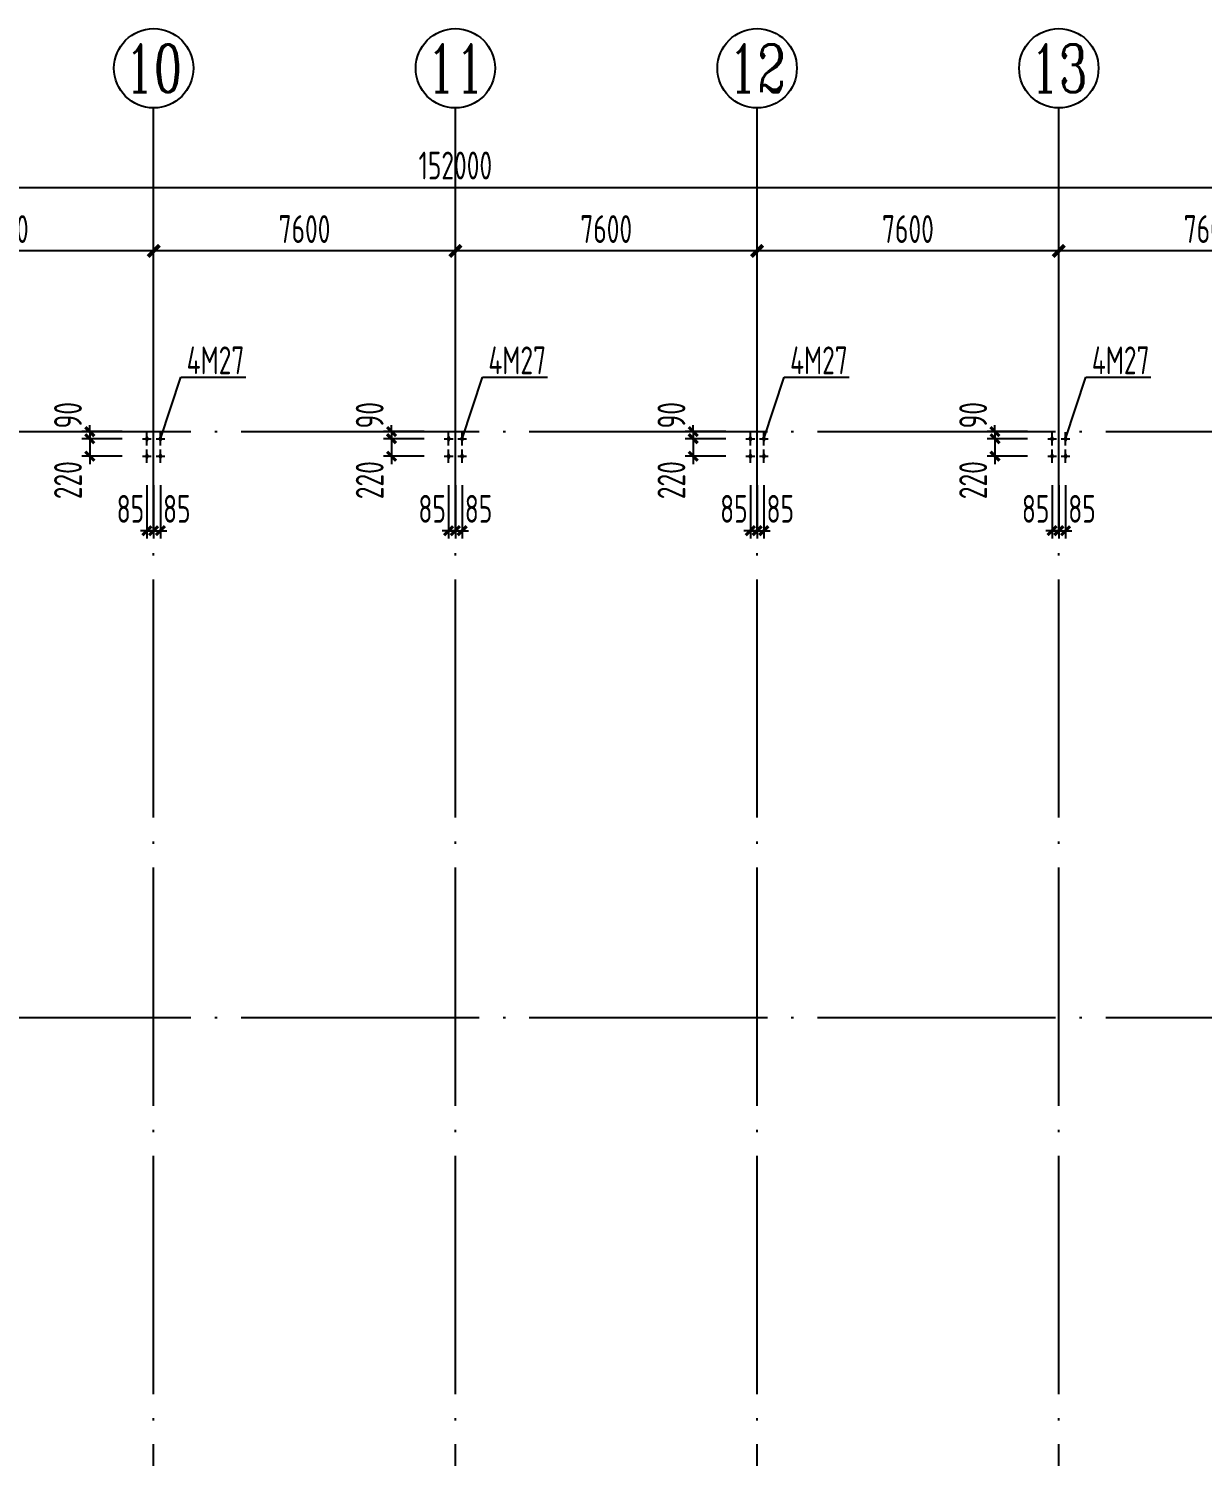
# Model space of a CAD drawing. Extents: x -3102990 to -851544, y -5293060 to -2540151.
# Drawn here: x -2081572 to -2066788, y -2654244 to -2636265 of the extents above; entities that cross this region are included whole.
import ezdxf
from ezdxf.enums import TextEntityAlignment as Align

# ---------------------------------------------------------------- set-up
doc = ezdxf.new("R2010")
doc.units = 0
doc.header["$LTSCALE"] = 1000
doc.header["$PDMODE"] = 1
doc.linetypes.add('DOTE', pattern=[2.42, 2, -0.2, 0.02, -0.2])
doc.layers.get('0').update_dxf_attribs({"linetype": 'CONTINUOUS'})
doc.layers.get('Defpoints').update_dxf_attribs({"linetype": 'CONTINUOUS'})
for name, color, linetype in [('AXIS', 253, 'DOTE'), ('COLU', 7, 'CONTINUOUS'), ('DIM', 3, 'CONTINUOUS'), ('NUM', 7, 'CONTINUOUS'), ('TEXT', 7, 'CONTINUOUS'), ('THIN', 7, 'CONTINUOUS')]:
    doc.layers.add(name, color=color, linetype=linetype)
doc.styles.add('TSSD_Axis', font='Complex.shx', dxfattribs={"width": 0.7, "bigfont": 'hztxt.shx'})
doc.styles.add('TSSD_Dimension', font='tssdeng.shx', dxfattribs={"width": 0.7, "bigfont": 'Hztxt.shx'})
doc.styles.add('TSSD_Rein', font='Tssdeng.shx', dxfattribs={"width": 0.75, "bigfont": 'hztxt.shx'})
doc.dimstyles.new('TSSD_100_100$0', dxfattribs={"dimtxt": 350, "dimasz": 80, "dimexe": 100, "dimexo": 250, "dimgap": 100, "dimtad": 1, "dimdec": 0, "dimzin": 0, "dimdsep": 46, "dimtxsty": 'TSSD_Dimension', "dimblk": 'ARCHTICK', "dimcen": 0, "dimdle": 100, "dimclrd": 3, "dimclre": 3, "dimclrt": 7, "dimadec": 0, "dimazin": 0, "dimtfac": 1, "dimtdec": 0, "dimtix": 1, "dimtmove": 2, "dimatfit": 3, "dimldrblk": 'ARCHTICK', "dimfxl": 100, "dimtolj": 1, "dimtzin": 0, "dimarcsym": 0})
doc.dimstyles.new('TSSD_200_100', dxfattribs={"dimtxt": 350, "dimasz": 100, "dimexe": 100, "dimexo": 250, "dimgap": 100, "dimtad": 1, "dimdec": 0, "dimlfac": 2, "dimzin": 0, "dimdsep": 46, "dimtxsty": 'TSSD_Dimension', "dimblk": 'ARCHTICK', "dimcen": 0, "dimdle": 100, "dimclrt": 7, "dimadec": 0, "dimazin": 0, "dimtfac": 1, "dimtdec": 0, "dimtix": 1, "dimtmove": 2, "dimatfit": 3, "dimfxl": 1, "dimtolj": 1, "dimtzin": 0, "dimarcsym": 0})

# ---------------------------------------------------------------- blocks, each defined once
blk = doc.blocks.new('ts_axno')
at = {"color": 0, "linetype": 'ByBlock', "lineweight": -2}
blk.add_circle((0, 0), 0.5, dxfattribs=at)
at = {"color": 0, "linetype": 'ByBlock', "lineweight": -2, "style": 'TSSD_Axis', "width": 0.7}
blk.add_attdef('A', text='', height=0.6, dxfattribs=at).set_placement((0, 0), align=Align.MIDDLE_CENTER)
blk = doc.blocks.new('_ArchTick')
at = {"color": 0, "const_width": 0.5}
blk.add_lwpolyline([(-0.71, -0.71), (0.71, 0.71)], dxfattribs=at)
blk = doc.blocks.new('*D929')
at = {"layer": 'Defpoints', "color": 0, "ltscale": 1.5}
for p in [(-2068597, -2639065), (-2068597, -2640340), (-2064797, -2640340)]:
    blk.add_point(p, dxfattribs=at)
at = {"layer": 'DIM', "color": 0, "lineweight": -2, "ltscale": 1.5}
for p, q in [((-2064697, -2639065), (-2068697, -2639065)), ((-2068597, -2640090), (-2068597, -2638965)), ((-2064797, -2640090), (-2064797, -2638965))]:
    blk.add_line(p, q, dxfattribs=at)
at = {"layer": 'DIM', "color": 0, "lineweight": -2, "ltscale": 1.5, "xscale": 100, "yscale": 100, "zscale": 100, "rotation": 180}
blk.add_blockref('_ArchTick', (-2068597, -2639065), dxfattribs=at)
at = {"layer": 'DIM', "color": 0, "lineweight": -2, "ltscale": 1.5, "xscale": 100, "yscale": 100, "zscale": 100}
blk.add_blockref('_ArchTick', (-2064797, -2639065), dxfattribs=at)
at = {"layer": 'DIM', "color": 7, "ltscale": 1.5, "insert": (-2066697, -2638790), "char_height": 350, "attachment_point": 5, "style": 'TSSD_Dimension'}
blk.add_mtext('\\A1;7600', dxfattribs=at)
blk = doc.blocks.new('*D930')
at = {"layer": 'Defpoints', "color": 0, "ltscale": 1.5}
for p in [(-2072397, -2639065), (-2072397, -2640340), (-2068597, -2640340)]:
    blk.add_point(p, dxfattribs=at)
at = {"layer": 'DIM', "color": 0, "lineweight": -2, "ltscale": 1.5}
for p, q in [((-2068497, -2639065), (-2072497, -2639065)), ((-2072397, -2640090), (-2072397, -2638965)), ((-2068597, -2640090), (-2068597, -2638965))]:
    blk.add_line(p, q, dxfattribs=at)
at = {"layer": 'DIM', "color": 0, "lineweight": -2, "ltscale": 1.5, "xscale": 100, "yscale": 100, "zscale": 100, "rotation": 180}
blk.add_blockref('_ArchTick', (-2072397, -2639065), dxfattribs=at)
at = {"layer": 'DIM', "color": 0, "lineweight": -2, "ltscale": 1.5, "xscale": 100, "yscale": 100, "zscale": 100}
blk.add_blockref('_ArchTick', (-2068597, -2639065), dxfattribs=at)
at = {"layer": 'DIM', "color": 7, "ltscale": 1.5, "insert": (-2070497, -2638790), "char_height": 350, "attachment_point": 5, "style": 'TSSD_Dimension'}
blk.add_mtext('\\A1;7600', dxfattribs=at)
blk = doc.blocks.new('*D931')
at = {"layer": 'Defpoints', "color": 0, "ltscale": 1.5}
for p in [(-2076197, -2639065), (-2076197, -2640340), (-2072397, -2640340)]:
    blk.add_point(p, dxfattribs=at)
at = {"layer": 'DIM', "color": 0, "lineweight": -2, "ltscale": 1.5}
for p, q in [((-2072297, -2639065), (-2076297, -2639065)), ((-2076197, -2640090), (-2076197, -2638965)), ((-2072397, -2640090), (-2072397, -2638965))]:
    blk.add_line(p, q, dxfattribs=at)
at = {"layer": 'DIM', "color": 0, "lineweight": -2, "ltscale": 1.5, "xscale": 100, "yscale": 100, "zscale": 100, "rotation": 180}
blk.add_blockref('_ArchTick', (-2076197, -2639065), dxfattribs=at)
at = {"layer": 'DIM', "color": 0, "lineweight": -2, "ltscale": 1.5, "xscale": 100, "yscale": 100, "zscale": 100}
blk.add_blockref('_ArchTick', (-2072397, -2639065), dxfattribs=at)
at = {"layer": 'DIM', "color": 7, "ltscale": 1.5, "insert": (-2074297, -2638790), "char_height": 350, "attachment_point": 5, "style": 'TSSD_Dimension'}
blk.add_mtext('\\A1;7600', dxfattribs=at)
blk = doc.blocks.new('*D932')
at = {"layer": 'Defpoints', "color": 0, "ltscale": 1.5}
for p in [(-2079997, -2639065), (-2079997, -2640340), (-2076197, -2640340)]:
    blk.add_point(p, dxfattribs=at)
at = {"layer": 'DIM', "color": 0, "lineweight": -2, "ltscale": 1.5}
for p, q in [((-2076097, -2639065), (-2080097, -2639065)), ((-2079997, -2640090), (-2079997, -2638965)), ((-2076197, -2640090), (-2076197, -2638965))]:
    blk.add_line(p, q, dxfattribs=at)
at = {"layer": 'DIM', "color": 0, "lineweight": -2, "ltscale": 1.5, "xscale": 100, "yscale": 100, "zscale": 100, "rotation": 180}
blk.add_blockref('_ArchTick', (-2079997, -2639065), dxfattribs=at)
at = {"layer": 'DIM', "color": 0, "lineweight": -2, "ltscale": 1.5, "xscale": 100, "yscale": 100, "zscale": 100}
blk.add_blockref('_ArchTick', (-2076197, -2639065), dxfattribs=at)
at = {"layer": 'DIM', "color": 7, "ltscale": 1.5, "insert": (-2078097, -2638790), "char_height": 350, "attachment_point": 5, "style": 'TSSD_Dimension'}
blk.add_mtext('\\A1;7600', dxfattribs=at)
blk = doc.blocks.new('*D933')
at = {"layer": 'Defpoints', "color": 0, "ltscale": 1.5}
for p in [(-2083797, -2639065), (-2083797, -2640340), (-2079997, -2640340)]:
    blk.add_point(p, dxfattribs=at)
at = {"layer": 'DIM', "color": 0, "lineweight": -2, "ltscale": 1.5}
for p, q in [((-2079897, -2639065), (-2083897, -2639065)), ((-2083797, -2640090), (-2083797, -2638965)), ((-2079997, -2640090), (-2079997, -2638965))]:
    blk.add_line(p, q, dxfattribs=at)
at = {"layer": 'DIM', "color": 0, "lineweight": -2, "ltscale": 1.5, "xscale": 100, "yscale": 100, "zscale": 100, "rotation": 180}
blk.add_blockref('_ArchTick', (-2083797, -2639065), dxfattribs=at)
at = {"layer": 'DIM', "color": 0, "lineweight": -2, "ltscale": 1.5, "xscale": 100, "yscale": 100, "zscale": 100}
blk.add_blockref('_ArchTick', (-2079997, -2639065), dxfattribs=at)
at = {"layer": 'DIM', "color": 7, "ltscale": 1.5, "insert": (-2081897, -2638790), "char_height": 350, "attachment_point": 5, "style": 'TSSD_Dimension'}
blk.add_mtext('\\A1;7600', dxfattribs=at)
blk = doc.blocks.new('*D942')
at = {"layer": 'Defpoints', "color": 0, "ltscale": 1.5}
for p in [(-2038197, -2638265), (-2114197, -2640340), (-2038197, -2640340)]:
    blk.add_point(p, dxfattribs=at)
at = {"layer": 'DIM', "color": 0, "lineweight": -2, "ltscale": 1.5}
for p, q in [((-2114197, -2640090), (-2114197, -2638165)), ((-2038197, -2640090), (-2038197, -2638165)), ((-2114297, -2638265), (-2038097, -2638265))]:
    blk.add_line(p, q, dxfattribs=at)
at = {"layer": 'DIM', "color": 0, "lineweight": -2, "ltscale": 1.5, "xscale": 100, "yscale": 100, "zscale": 100, "rotation": 180}
blk.add_blockref('_ArchTick', (-2114197, -2638265), dxfattribs=at)
at = {"layer": 'DIM', "color": 0, "lineweight": -2, "ltscale": 1.5, "xscale": 100, "yscale": 100, "zscale": 100}
blk.add_blockref('_ArchTick', (-2038197, -2638265), dxfattribs=at)
at = {"layer": 'DIM', "color": 7, "ltscale": 1.5, "insert": (-2076197, -2637990), "char_height": 350, "attachment_point": 5, "style": 'TSSD_Dimension'}
blk.add_mtext('\\A1;152000', dxfattribs=at)
blk = doc.blocks.new('A$C21E01B0F')
at = {"layer": 'THIN'}
for p, q in [((18, 241), (18, -299)), ((-162, -29), (198, -29))]:
    blk.add_line(p, q, dxfattribs=at)
blk.add_solid([(18, 151), (108, -29), (-72, -29), (18, -209)], dxfattribs=at)
blk = doc.blocks.new('*D1015')
at = {"layer": 'Defpoints', "color": 0, "ltscale": 1.5}
for p in [(-2080801, -2641430), (-2080142, -2641340), (-2080142, -2641430)]:
    blk.add_point(p, dxfattribs=at)
at = {"layer": 'DIM', "color": 3, "lineweight": -2, "ltscale": 1.5}
for p, q in [((-2080801, -2641340), (-2080801, -2641260)), ((-2080392, -2641340), (-2080901, -2641340)), ((-2080392, -2641430), (-2080901, -2641430)), ((-2080801, -2641340), (-2080801, -2641430)), ((-2080801, -2641430), (-2080801, -2641510))]:
    blk.add_line(p, q, dxfattribs=at)
at = {"layer": 'DIM', "color": 3, "lineweight": -2, "ltscale": 1.5, "xscale": 80, "yscale": 80, "zscale": 80}
for p, rotation in [((-2080801, -2641340), 270), ((-2080801, -2641430), 90)]:
    blk.add_blockref('_ArchTick', p, dxfattribs=dict(at, rotation=rotation))
at = {"layer": 'DIM', "color": 7, "ltscale": 1.5, "insert": (-2081076, -2641134), "char_height": 350, "attachment_point": 5, "rotation": 90, "style": 'TSSD_Dimension'}
blk.add_mtext('\\A1;90', dxfattribs=at)
blk = doc.blocks.new('*D1016')
at = {"layer": 'Defpoints', "color": 0, "ltscale": 1.5}
for p in [(-2080142, -2641430), (-2080801, -2641650), (-2080142, -2641650)]:
    blk.add_point(p, dxfattribs=at)
at = {"layer": 'DIM', "color": 3, "lineweight": -2, "ltscale": 1.5}
for p, q in [((-2080392, -2641430), (-2080901, -2641430)), ((-2080801, -2641330), (-2080801, -2641750)), ((-2080392, -2641650), (-2080901, -2641650))]:
    blk.add_line(p, q, dxfattribs=at)
at = {"layer": 'DIM', "color": 3, "lineweight": -2, "ltscale": 1.5, "xscale": 80, "yscale": 80, "zscale": 80}
for p, rotation in [((-2080801, -2641430), 90), ((-2080801, -2641650), 270)]:
    blk.add_blockref('_ArchTick', p, dxfattribs=dict(at, rotation=rotation))
at = {"layer": 'DIM', "color": 7, "ltscale": 1.5, "insert": (-2081076, -2641952), "char_height": 350, "attachment_point": 5, "rotation": 90, "style": 'TSSD_Dimension'}
blk.add_mtext('\\A1;220', dxfattribs=at)
blk = doc.blocks.new('*D1017')
at = {"layer": 'Defpoints', "color": 0, "ltscale": 1.5}
for p in [(-2080082, -2641765), (-2079997, -2641765, 3), (-2079997, -2642588)]:
    blk.add_point(p, dxfattribs=at)
at = {"layer": 'DIM', "color": 3, "lineweight": -2, "ltscale": 1.5}
for p, q in [((-2080082, -2642015), (-2080082, -2642688)), ((-2079997, -2642015), (-2079997, -2642688)), ((-2080082, -2642588), (-2080162, -2642588)), ((-2080082, -2642588), (-2079997, -2642588)), ((-2079997, -2642588), (-2079917, -2642588))]:
    blk.add_line(p, q, dxfattribs=at)
at = {"layer": 'DIM', "color": 3, "lineweight": -2, "ltscale": 1.5, "xscale": 80, "yscale": 80, "zscale": 80}
blk.add_blockref('_ArchTick', (-2080082, -2642588), dxfattribs=at)
at = {"layer": 'DIM', "color": 3, "lineweight": -2, "ltscale": 1.5, "xscale": 80, "yscale": 80, "zscale": 80, "rotation": 180}
blk.add_blockref('_ArchTick', (-2079997, -2642588), dxfattribs=at)
at = {"layer": 'DIM', "color": 7, "ltscale": 1.5, "insert": (-2080289, -2642313), "char_height": 350, "attachment_point": 5, "style": 'TSSD_Dimension'}
blk.add_mtext('\\A1;85', dxfattribs=at)
blk = doc.blocks.new('*D1018')
at = {"layer": 'Defpoints', "color": 0, "ltscale": 1.5}
for p in [(-2079997, -2641765), (-2079912, -2641765, 3), (-2079912, -2642588)]:
    blk.add_point(p, dxfattribs=at)
at = {"layer": 'DIM', "color": 3, "lineweight": -2, "ltscale": 1.5}
for p, q in [((-2079997, -2642015), (-2079997, -2642688)), ((-2079912, -2642015), (-2079912, -2642688)), ((-2079997, -2642588), (-2080077, -2642588)), ((-2079997, -2642588), (-2079912, -2642588)), ((-2079912, -2642588), (-2079832, -2642588))]:
    blk.add_line(p, q, dxfattribs=at)
at = {"layer": 'DIM', "color": 3, "lineweight": -2, "ltscale": 1.5, "xscale": 80, "yscale": 80, "zscale": 80}
blk.add_blockref('_ArchTick', (-2079997, -2642588), dxfattribs=at)
at = {"layer": 'DIM', "color": 3, "lineweight": -2, "ltscale": 1.5, "xscale": 80, "yscale": 80, "zscale": 80, "rotation": 180}
blk.add_blockref('_ArchTick', (-2079912, -2642588), dxfattribs=at)
at = {"layer": 'DIM', "color": 7, "ltscale": 1.5, "insert": (-2079705, -2642313), "char_height": 350, "attachment_point": 5, "style": 'TSSD_Dimension'}
blk.add_mtext('\\A1;85', dxfattribs=at)
blk = doc.blocks.new('*D1023')
at = {"layer": 'Defpoints', "color": 0, "ltscale": 1.5}
for p in [(-2077001, -2641430), (-2076342, -2641340), (-2076342, -2641430)]:
    blk.add_point(p, dxfattribs=at)
at = {"layer": 'DIM', "color": 3, "lineweight": -2, "ltscale": 1.5}
for p, q in [((-2077001, -2641340), (-2077001, -2641260)), ((-2076592, -2641340), (-2077101, -2641340)), ((-2076592, -2641430), (-2077101, -2641430)), ((-2077001, -2641340), (-2077001, -2641430)), ((-2077001, -2641430), (-2077001, -2641510))]:
    blk.add_line(p, q, dxfattribs=at)
at = {"layer": 'DIM', "color": 3, "lineweight": -2, "ltscale": 1.5, "xscale": 80, "yscale": 80, "zscale": 80}
for p, rotation in [((-2077001, -2641340), 270), ((-2077001, -2641430), 90)]:
    blk.add_blockref('_ArchTick', p, dxfattribs=dict(at, rotation=rotation))
at = {"layer": 'DIM', "color": 7, "ltscale": 1.5, "insert": (-2077276, -2641134), "char_height": 350, "attachment_point": 5, "rotation": 90, "style": 'TSSD_Dimension'}
blk.add_mtext('\\A1;90', dxfattribs=at)
blk = doc.blocks.new('*D1024')
at = {"layer": 'Defpoints', "color": 0, "ltscale": 1.5}
for p in [(-2076342, -2641430), (-2077001, -2641650), (-2076342, -2641650)]:
    blk.add_point(p, dxfattribs=at)
at = {"layer": 'DIM', "color": 3, "lineweight": -2, "ltscale": 1.5}
for p, q in [((-2076592, -2641430), (-2077101, -2641430)), ((-2077001, -2641330), (-2077001, -2641750)), ((-2076592, -2641650), (-2077101, -2641650))]:
    blk.add_line(p, q, dxfattribs=at)
at = {"layer": 'DIM', "color": 3, "lineweight": -2, "ltscale": 1.5, "xscale": 80, "yscale": 80, "zscale": 80}
for p, rotation in [((-2077001, -2641430), 90), ((-2077001, -2641650), 270)]:
    blk.add_blockref('_ArchTick', p, dxfattribs=dict(at, rotation=rotation))
at = {"layer": 'DIM', "color": 7, "ltscale": 1.5, "insert": (-2077276, -2641952), "char_height": 350, "attachment_point": 5, "rotation": 90, "style": 'TSSD_Dimension'}
blk.add_mtext('\\A1;220', dxfattribs=at)
blk = doc.blocks.new('*D1025')
at = {"layer": 'Defpoints', "color": 0, "ltscale": 1.5}
for p in [(-2076282, -2641765), (-2076197, -2641765, 3), (-2076197, -2642588)]:
    blk.add_point(p, dxfattribs=at)
at = {"layer": 'DIM', "color": 3, "lineweight": -2, "ltscale": 1.5}
for p, q in [((-2076282, -2642015), (-2076282, -2642688)), ((-2076197, -2642015), (-2076197, -2642688)), ((-2076282, -2642588), (-2076362, -2642588)), ((-2076282, -2642588), (-2076197, -2642588)), ((-2076197, -2642588), (-2076117, -2642588))]:
    blk.add_line(p, q, dxfattribs=at)
at = {"layer": 'DIM', "color": 3, "lineweight": -2, "ltscale": 1.5, "xscale": 80, "yscale": 80, "zscale": 80}
blk.add_blockref('_ArchTick', (-2076282, -2642588), dxfattribs=at)
at = {"layer": 'DIM', "color": 3, "lineweight": -2, "ltscale": 1.5, "xscale": 80, "yscale": 80, "zscale": 80, "rotation": 180}
blk.add_blockref('_ArchTick', (-2076197, -2642588), dxfattribs=at)
at = {"layer": 'DIM', "color": 7, "ltscale": 1.5, "insert": (-2076489, -2642313), "char_height": 350, "attachment_point": 5, "style": 'TSSD_Dimension'}
blk.add_mtext('\\A1;85', dxfattribs=at)
blk = doc.blocks.new('*D1026')
at = {"layer": 'Defpoints', "color": 0, "ltscale": 1.5}
for p in [(-2076197, -2641765), (-2076112, -2641765, 3), (-2076112, -2642588)]:
    blk.add_point(p, dxfattribs=at)
at = {"layer": 'DIM', "color": 3, "lineweight": -2, "ltscale": 1.5}
for p, q in [((-2076197, -2642015), (-2076197, -2642688)), ((-2076112, -2642015), (-2076112, -2642688)), ((-2076197, -2642588), (-2076277, -2642588)), ((-2076197, -2642588), (-2076112, -2642588)), ((-2076112, -2642588), (-2076032, -2642588))]:
    blk.add_line(p, q, dxfattribs=at)
at = {"layer": 'DIM', "color": 3, "lineweight": -2, "ltscale": 1.5, "xscale": 80, "yscale": 80, "zscale": 80}
blk.add_blockref('_ArchTick', (-2076197, -2642588), dxfattribs=at)
at = {"layer": 'DIM', "color": 3, "lineweight": -2, "ltscale": 1.5, "xscale": 80, "yscale": 80, "zscale": 80, "rotation": 180}
blk.add_blockref('_ArchTick', (-2076112, -2642588), dxfattribs=at)
at = {"layer": 'DIM', "color": 7, "ltscale": 1.5, "insert": (-2075905, -2642313), "char_height": 350, "attachment_point": 5, "style": 'TSSD_Dimension'}
blk.add_mtext('\\A1;85', dxfattribs=at)
blk = doc.blocks.new('*D1031')
at = {"layer": 'Defpoints', "color": 0, "ltscale": 1.5}
for p in [(-2073201, -2641430), (-2072542, -2641340), (-2072542, -2641430)]:
    blk.add_point(p, dxfattribs=at)
at = {"layer": 'DIM', "color": 3, "lineweight": -2, "ltscale": 1.5}
for p, q in [((-2073201, -2641340), (-2073201, -2641260)), ((-2072792, -2641340), (-2073301, -2641340)), ((-2072792, -2641430), (-2073301, -2641430)), ((-2073201, -2641340), (-2073201, -2641430)), ((-2073201, -2641430), (-2073201, -2641510))]:
    blk.add_line(p, q, dxfattribs=at)
at = {"layer": 'DIM', "color": 3, "lineweight": -2, "ltscale": 1.5, "xscale": 80, "yscale": 80, "zscale": 80}
for p, rotation in [((-2073201, -2641340), 270), ((-2073201, -2641430), 90)]:
    blk.add_blockref('_ArchTick', p, dxfattribs=dict(at, rotation=rotation))
at = {"layer": 'DIM', "color": 7, "ltscale": 1.5, "insert": (-2073476, -2641134), "char_height": 350, "attachment_point": 5, "rotation": 90, "style": 'TSSD_Dimension'}
blk.add_mtext('\\A1;90', dxfattribs=at)
blk = doc.blocks.new('*D1032')
at = {"layer": 'Defpoints', "color": 0, "ltscale": 1.5}
for p in [(-2072542, -2641430), (-2073201, -2641650), (-2072542, -2641650)]:
    blk.add_point(p, dxfattribs=at)
at = {"layer": 'DIM', "color": 3, "lineweight": -2, "ltscale": 1.5}
for p, q in [((-2072792, -2641430), (-2073301, -2641430)), ((-2073201, -2641330), (-2073201, -2641750)), ((-2072792, -2641650), (-2073301, -2641650))]:
    blk.add_line(p, q, dxfattribs=at)
at = {"layer": 'DIM', "color": 3, "lineweight": -2, "ltscale": 1.5, "xscale": 80, "yscale": 80, "zscale": 80}
for p, rotation in [((-2073201, -2641430), 90), ((-2073201, -2641650), 270)]:
    blk.add_blockref('_ArchTick', p, dxfattribs=dict(at, rotation=rotation))
at = {"layer": 'DIM', "color": 7, "ltscale": 1.5, "insert": (-2073476, -2641952), "char_height": 350, "attachment_point": 5, "rotation": 90, "style": 'TSSD_Dimension'}
blk.add_mtext('\\A1;220', dxfattribs=at)
blk = doc.blocks.new('*D1033')
at = {"layer": 'Defpoints', "color": 0, "ltscale": 1.5}
for p in [(-2072482, -2641765), (-2072397, -2641765, 3), (-2072397, -2642588)]:
    blk.add_point(p, dxfattribs=at)
at = {"layer": 'DIM', "color": 3, "lineweight": -2, "ltscale": 1.5}
for p, q in [((-2072482, -2642015), (-2072482, -2642688)), ((-2072397, -2642015), (-2072397, -2642688)), ((-2072482, -2642588), (-2072562, -2642588)), ((-2072482, -2642588), (-2072397, -2642588)), ((-2072397, -2642588), (-2072317, -2642588))]:
    blk.add_line(p, q, dxfattribs=at)
at = {"layer": 'DIM', "color": 3, "lineweight": -2, "ltscale": 1.5, "xscale": 80, "yscale": 80, "zscale": 80}
blk.add_blockref('_ArchTick', (-2072482, -2642588), dxfattribs=at)
at = {"layer": 'DIM', "color": 3, "lineweight": -2, "ltscale": 1.5, "xscale": 80, "yscale": 80, "zscale": 80, "rotation": 180}
blk.add_blockref('_ArchTick', (-2072397, -2642588), dxfattribs=at)
at = {"layer": 'DIM', "color": 7, "ltscale": 1.5, "insert": (-2072689, -2642313), "char_height": 350, "attachment_point": 5, "style": 'TSSD_Dimension'}
blk.add_mtext('\\A1;85', dxfattribs=at)
blk = doc.blocks.new('*D1034')
at = {"layer": 'Defpoints', "color": 0, "ltscale": 1.5}
for p in [(-2072397, -2641765), (-2072312, -2641765, 3), (-2072312, -2642588)]:
    blk.add_point(p, dxfattribs=at)
at = {"layer": 'DIM', "color": 3, "lineweight": -2, "ltscale": 1.5}
for p, q in [((-2072397, -2642015), (-2072397, -2642688)), ((-2072312, -2642015), (-2072312, -2642688)), ((-2072397, -2642588), (-2072477, -2642588)), ((-2072397, -2642588), (-2072312, -2642588)), ((-2072312, -2642588), (-2072232, -2642588))]:
    blk.add_line(p, q, dxfattribs=at)
at = {"layer": 'DIM', "color": 3, "lineweight": -2, "ltscale": 1.5, "xscale": 80, "yscale": 80, "zscale": 80}
blk.add_blockref('_ArchTick', (-2072397, -2642588), dxfattribs=at)
at = {"layer": 'DIM', "color": 3, "lineweight": -2, "ltscale": 1.5, "xscale": 80, "yscale": 80, "zscale": 80, "rotation": 180}
blk.add_blockref('_ArchTick', (-2072312, -2642588), dxfattribs=at)
at = {"layer": 'DIM', "color": 7, "ltscale": 1.5, "insert": (-2072105, -2642313), "char_height": 350, "attachment_point": 5, "style": 'TSSD_Dimension'}
blk.add_mtext('\\A1;85', dxfattribs=at)
blk = doc.blocks.new('*D1039')
at = {"layer": 'Defpoints', "color": 0, "ltscale": 1.5}
for p in [(-2069401, -2641430), (-2068742, -2641340), (-2068742, -2641430)]:
    blk.add_point(p, dxfattribs=at)
at = {"layer": 'DIM', "color": 3, "lineweight": -2, "ltscale": 1.5}
for p, q in [((-2069401, -2641340), (-2069401, -2641260)), ((-2068992, -2641340), (-2069501, -2641340)), ((-2068992, -2641430), (-2069501, -2641430)), ((-2069401, -2641340), (-2069401, -2641430)), ((-2069401, -2641430), (-2069401, -2641510))]:
    blk.add_line(p, q, dxfattribs=at)
at = {"layer": 'DIM', "color": 3, "lineweight": -2, "ltscale": 1.5, "xscale": 80, "yscale": 80, "zscale": 80}
for p, rotation in [((-2069401, -2641340), 270), ((-2069401, -2641430), 90)]:
    blk.add_blockref('_ArchTick', p, dxfattribs=dict(at, rotation=rotation))
at = {"layer": 'DIM', "color": 7, "ltscale": 1.5, "insert": (-2069676, -2641134), "char_height": 350, "attachment_point": 5, "rotation": 90, "style": 'TSSD_Dimension'}
blk.add_mtext('\\A1;90', dxfattribs=at)
blk = doc.blocks.new('*D1040')
at = {"layer": 'Defpoints', "color": 0, "ltscale": 1.5}
for p in [(-2068742, -2641430), (-2069401, -2641650), (-2068742, -2641650)]:
    blk.add_point(p, dxfattribs=at)
at = {"layer": 'DIM', "color": 3, "lineweight": -2, "ltscale": 1.5}
for p, q in [((-2068992, -2641430), (-2069501, -2641430)), ((-2069401, -2641330), (-2069401, -2641750)), ((-2068992, -2641650), (-2069501, -2641650))]:
    blk.add_line(p, q, dxfattribs=at)
at = {"layer": 'DIM', "color": 3, "lineweight": -2, "ltscale": 1.5, "xscale": 80, "yscale": 80, "zscale": 80}
for p, rotation in [((-2069401, -2641430), 90), ((-2069401, -2641650), 270)]:
    blk.add_blockref('_ArchTick', p, dxfattribs=dict(at, rotation=rotation))
at = {"layer": 'DIM', "color": 7, "ltscale": 1.5, "insert": (-2069676, -2641952), "char_height": 350, "attachment_point": 5, "rotation": 90, "style": 'TSSD_Dimension'}
blk.add_mtext('\\A1;220', dxfattribs=at)
blk = doc.blocks.new('*D1041')
at = {"layer": 'Defpoints', "color": 0, "ltscale": 1.5}
for p in [(-2068682, -2641765), (-2068597, -2641765, 3), (-2068597, -2642588)]:
    blk.add_point(p, dxfattribs=at)
at = {"layer": 'DIM', "color": 3, "lineweight": -2, "ltscale": 1.5}
for p, q in [((-2068682, -2642015), (-2068682, -2642688)), ((-2068597, -2642015), (-2068597, -2642688)), ((-2068682, -2642588), (-2068762, -2642588)), ((-2068682, -2642588), (-2068597, -2642588)), ((-2068597, -2642588), (-2068517, -2642588))]:
    blk.add_line(p, q, dxfattribs=at)
at = {"layer": 'DIM', "color": 3, "lineweight": -2, "ltscale": 1.5, "xscale": 80, "yscale": 80, "zscale": 80}
blk.add_blockref('_ArchTick', (-2068682, -2642588), dxfattribs=at)
at = {"layer": 'DIM', "color": 3, "lineweight": -2, "ltscale": 1.5, "xscale": 80, "yscale": 80, "zscale": 80, "rotation": 180}
blk.add_blockref('_ArchTick', (-2068597, -2642588), dxfattribs=at)
at = {"layer": 'DIM', "color": 7, "ltscale": 1.5, "insert": (-2068889, -2642313), "char_height": 350, "attachment_point": 5, "style": 'TSSD_Dimension'}
blk.add_mtext('\\A1;85', dxfattribs=at)
blk = doc.blocks.new('*D1042')
at = {"layer": 'Defpoints', "color": 0, "ltscale": 1.5}
for p in [(-2068597, -2641765), (-2068512, -2641765, 3), (-2068512, -2642588)]:
    blk.add_point(p, dxfattribs=at)
at = {"layer": 'DIM', "color": 3, "lineweight": -2, "ltscale": 1.5}
for p, q in [((-2068597, -2642015), (-2068597, -2642688)), ((-2068512, -2642015), (-2068512, -2642688)), ((-2068597, -2642588), (-2068677, -2642588)), ((-2068597, -2642588), (-2068512, -2642588)), ((-2068512, -2642588), (-2068432, -2642588))]:
    blk.add_line(p, q, dxfattribs=at)
at = {"layer": 'DIM', "color": 3, "lineweight": -2, "ltscale": 1.5, "xscale": 80, "yscale": 80, "zscale": 80}
blk.add_blockref('_ArchTick', (-2068597, -2642588), dxfattribs=at)
at = {"layer": 'DIM', "color": 3, "lineweight": -2, "ltscale": 1.5, "xscale": 80, "yscale": 80, "zscale": 80, "rotation": 180}
blk.add_blockref('_ArchTick', (-2068512, -2642588), dxfattribs=at)
at = {"layer": 'DIM', "color": 7, "ltscale": 1.5, "insert": (-2068305, -2642313), "char_height": 350, "attachment_point": 5, "style": 'TSSD_Dimension'}
blk.add_mtext('\\A1;85', dxfattribs=at)

msp = doc.modelspace()

# ---------------------------------------------------------------- linework, layer by layer
at = {"layer": 'AXIS', "ltscale": 1.5}
for p, q in [((-2079996.76, -2657090.5), (-2079996.76, -2640340.5)), ((-2076196.76, -2657090.5), (-2076196.76, -2640340.5)), ((-2072396.76, -2657090.5), (-2072396.76, -2640340.5)), ((-2068596.76, -2657090.5), (-2068596.76, -2640340.5)), ((-2115196.76, -2641340.5), (-2037196.76, -2641340.5)), ((-2115196.76, -2648715.5), (-2037196.76, -2648715.5))]:
    msp.add_line(p, q, dxfattribs=at)
at = {"layer": 'NUM', "ltscale": 1.5}
for p, q in [((-2079996.76, -2640340.5), (-2079996.76, -2637265.5)), ((-2076196.76, -2640340.5), (-2076196.76, -2637265.5)), ((-2072396.76, -2640340.5), (-2072396.76, -2637265.5)), ((-2068596.76, -2640340.5), (-2068596.76, -2637265.5))]:
    msp.add_line(p, q, dxfattribs=at)
at = {"layer": 'NUM'}
for p, q in [((-2079911.76, -2641430.5, 1.44), (-2079655.44, -2640653.05, 1.44)), ((-2079655.44, -2640653.05, 1.44), (-2078837.37, -2640653.05, 1.44)), ((-2076111.76, -2641430.5, 1.44), (-2075855.44, -2640653.05, 1.44)), ((-2075855.44, -2640653.05, 1.44), (-2075037.37, -2640653.05, 1.44)), ((-2072311.76, -2641430.5, 1.44), (-2072055.44, -2640653.05, 1.44)), ((-2072055.44, -2640653.05, 1.44), (-2071237.37, -2640653.05, 1.44)), ((-2068511.76, -2641430.5, 1.44), (-2068255.44, -2640653.05, 1.44)), ((-2068255.44, -2640653.05, 1.44), (-2067437.37, -2640653.05, 1.44))]:
    msp.add_line(p, q, dxfattribs=at)

# ---------------------------------------------------------------- block references
at = {"layer": 'COLU', "lineweight": 5, "xscale": -0.3087000000523403, "yscale": 0.3087000008672476, "rotation": 180}
for p, zscale in [((-2080087.28, -2641439.44), 0.3086999999999999), ((-2079917.28, -2641439.44, 1.44), 0.3086999999999998), ((-2076287.28, -2641439.44), 0.3086999999999999), ((-2076117.28, -2641439.44, 1.44), 0.3086999999999998), ((-2072487.28, -2641439.44), 0.3086999999999999), ((-2072317.28, -2641439.44, 1.44), 0.3086999999999998), ((-2068687.28, -2641439.44), 0.3086999999999999), ((-2068517.28, -2641439.44, 1.44), 0.3086999999999998), ((-2080087.28, -2641659.44), 0.3086999999999999), ((-2079917.28, -2641659.44, 4.8), 0.3086999999999998), ((-2076287.28, -2641659.44), 0.3086999999999999), ((-2076117.28, -2641659.44, 4.8), 0.3086999999999998), ((-2072487.28, -2641659.44), 0.3086999999999999), ((-2072317.28, -2641659.44, 4.8), 0.3086999999999998), ((-2068687.28, -2641659.44), 0.3086999999999999), ((-2068517.28, -2641659.44, 4.8), 0.3086999999999998)]:
    msp.add_blockref('A$C21E01B0F', p, dxfattribs=dict(at, zscale=zscale))
at = {"layer": 'NUM'}
ref = msp.add_blockref('ts_axno', (-2079996.76, -2636765.5), dxfattribs=dict(at, xscale=1000, yscale=1000, zscale=1000))
ref.add_attrib('10', '10', dxfattribs={"height": 600, "style": 'TSSD_Axis', "width": 0.7}).set_placement((-2079996.76, -2636765.5), align=Align.MIDDLE_CENTER)
ref = msp.add_blockref('ts_axno', (-2076196.76, -2636765.5), dxfattribs=dict(at, xscale=1000, yscale=1000, zscale=1000))
ref.add_attrib('11', '11', dxfattribs={"height": 600, "style": 'TSSD_Axis', "width": 0.7}).set_placement((-2076196.76, -2636765.5), align=Align.MIDDLE_CENTER)
ref = msp.add_blockref('ts_axno', (-2072396.76, -2636765.5), dxfattribs=dict(at, xscale=1000, yscale=1000, zscale=1000))
ref.add_attrib('12', '12', dxfattribs={"height": 600, "style": 'TSSD_Axis', "width": 0.7}).set_placement((-2072396.76, -2636765.5), align=Align.MIDDLE_CENTER)
ref = msp.add_blockref('ts_axno', (-2068596.76, -2636765.5), dxfattribs=dict(at, xscale=1000, yscale=1000, zscale=1000))
ref.add_attrib('13', '13', dxfattribs={"height": 600, "style": 'TSSD_Axis', "width": 0.7}).set_placement((-2068596.76, -2636765.5), align=Align.MIDDLE_CENTER)

# ---------------------------------------------------------------- texts
at = {"layer": 'TEXT', "style": 'TSSD_Rein', "width": 0.7}
for p in [(-2079581.26, -2640618.04, 1.44), (-2075781.26, -2640618.04, 1.44), (-2071981.26, -2640618.04, 1.44), (-2068181.26, -2640618.04, 1.44)]:
    msp.add_text('4M27', height=350, dxfattribs=at).set_placement(p)

# ---------------------------------------------------------------- dimensions: what is measured, and where the dimension line sits
at = {"layer": 'DIM', "ltscale": 1.5}
for base, p1, p2, picture, middle in [((-2038196.76, -2638265.5), (-2114196.76, -2640340.5), (-2038196.76, -2640340.5), '*D942', (-2076196.76, -2637990.5)), ((-2083796.76, -2639065.5), (-2079996.76, -2640340.5), (-2083796.76, -2640340.5), '*D933', (-2081896.76, -2638790.5)), ((-2079996.76, -2639065.5), (-2076196.76, -2640340.5), (-2079996.76, -2640340.5), '*D932', (-2078096.76, -2638790.5)), ((-2076196.76, -2639065.5), (-2072396.76, -2640340.5), (-2076196.76, -2640340.5), '*D931', (-2074296.76, -2638790.5)), ((-2072396.76, -2639065.5), (-2068596.76, -2640340.5), (-2072396.76, -2640340.5), '*D930', (-2070496.76, -2638790.5)), ((-2068596.76, -2639065.5), (-2064796.76, -2640340.5), (-2068596.76, -2640340.5), '*D929', (-2066696.76, -2638790.5))]:
    dim = msp.add_linear_dim(base=base, p1=p1, p2=p2, dimstyle='TSSD_200_100', dxfattribs=at)
    dim.commit()
    dim.dimension.update_dxf_attribs({"geometry": picture, "text_midpoint": middle})
for base, p1, p2, picture, middle in [((-2080801.47, -2641430.5), (-2080141.76, -2641340.5), (-2080141.76, -2641430.5), '*D1015', (-2081076.47, -2641133.64)), ((-2077001.47, -2641430.5), (-2076341.76, -2641340.5), (-2076341.76, -2641430.5), '*D1023', (-2077276.47, -2641133.64)), ((-2073201.47, -2641430.5), (-2072541.76, -2641340.5), (-2072541.76, -2641430.5), '*D1031', (-2073476.47, -2641133.64)), ((-2069401.47, -2641430.5), (-2068741.76, -2641340.5), (-2068741.76, -2641430.5), '*D1039', (-2069676.47, -2641133.64)), ((-2080801.47, -2641650.5), (-2080141.76, -2641430.5), (-2080141.76, -2641650.5), '*D1016', (-2081076.47, -2641951.59)), ((-2077001.47, -2641650.5), (-2076341.76, -2641430.5), (-2076341.76, -2641650.5), '*D1024', (-2077276.47, -2641951.59)), ((-2073201.47, -2641650.5), (-2072541.76, -2641430.5), (-2072541.76, -2641650.5), '*D1032', (-2073476.47, -2641951.59)), ((-2069401.47, -2641650.5), (-2068741.76, -2641430.5), (-2068741.76, -2641650.5), '*D1040', (-2069676.47, -2641951.59))]:
    dim = msp.add_linear_dim(base=base, p1=p1, p2=p2, angle=270, dimstyle='TSSD_100_100$0', dxfattribs=at)
    dim.commit()
    dim.dimension.update_dxf_attribs({"geometry": picture, "text_midpoint": middle, "dimtype": 160})
for base, p1, p2, picture, middle in [((-2079996.76, -2642588.43, -3.36), (-2080081.76, -2641765.5, -3.36), (-2079996.76, -2641765.5), '*D1017', (-2080288.62, -2642313.43, -3.36)), ((-2079911.76, -2642588.43), (-2079996.76, -2641765.5), (-2079911.76, -2641765.5, 3.36), '*D1018', (-2079704.9, -2642313.43)), ((-2076196.76, -2642588.43, -3.36), (-2076281.76, -2641765.5, -3.36), (-2076196.76, -2641765.5), '*D1025', (-2076488.62, -2642313.43, -3.36)), ((-2076111.76, -2642588.43), (-2076196.76, -2641765.5), (-2076111.76, -2641765.5, 3.36), '*D1026', (-2075904.9, -2642313.43)), ((-2072396.76, -2642588.43, -3.36), (-2072481.76, -2641765.5, -3.36), (-2072396.76, -2641765.5), '*D1033', (-2072688.62, -2642313.43, -3.36)), ((-2072311.76, -2642588.43), (-2072396.76, -2641765.5), (-2072311.76, -2641765.5, 3.36), '*D1034', (-2072104.9, -2642313.43)), ((-2068596.76, -2642588.43, -3.36), (-2068681.76, -2641765.5, -3.36), (-2068596.76, -2641765.5), '*D1041', (-2068888.62, -2642313.43, -3.36)), ((-2068511.76, -2642588.43), (-2068596.76, -2641765.5), (-2068511.76, -2641765.5, 3.36), '*D1042', (-2068304.9, -2642313.43))]:
    dim = msp.add_linear_dim(base=base, p1=p1, p2=p2, dimstyle='TSSD_100_100$0', dxfattribs=at)
    dim.commit()
    dim.dimension.update_dxf_attribs({"geometry": picture, "text_midpoint": middle, "dimtype": 160})

doc.saveas('drawing.dxf')
